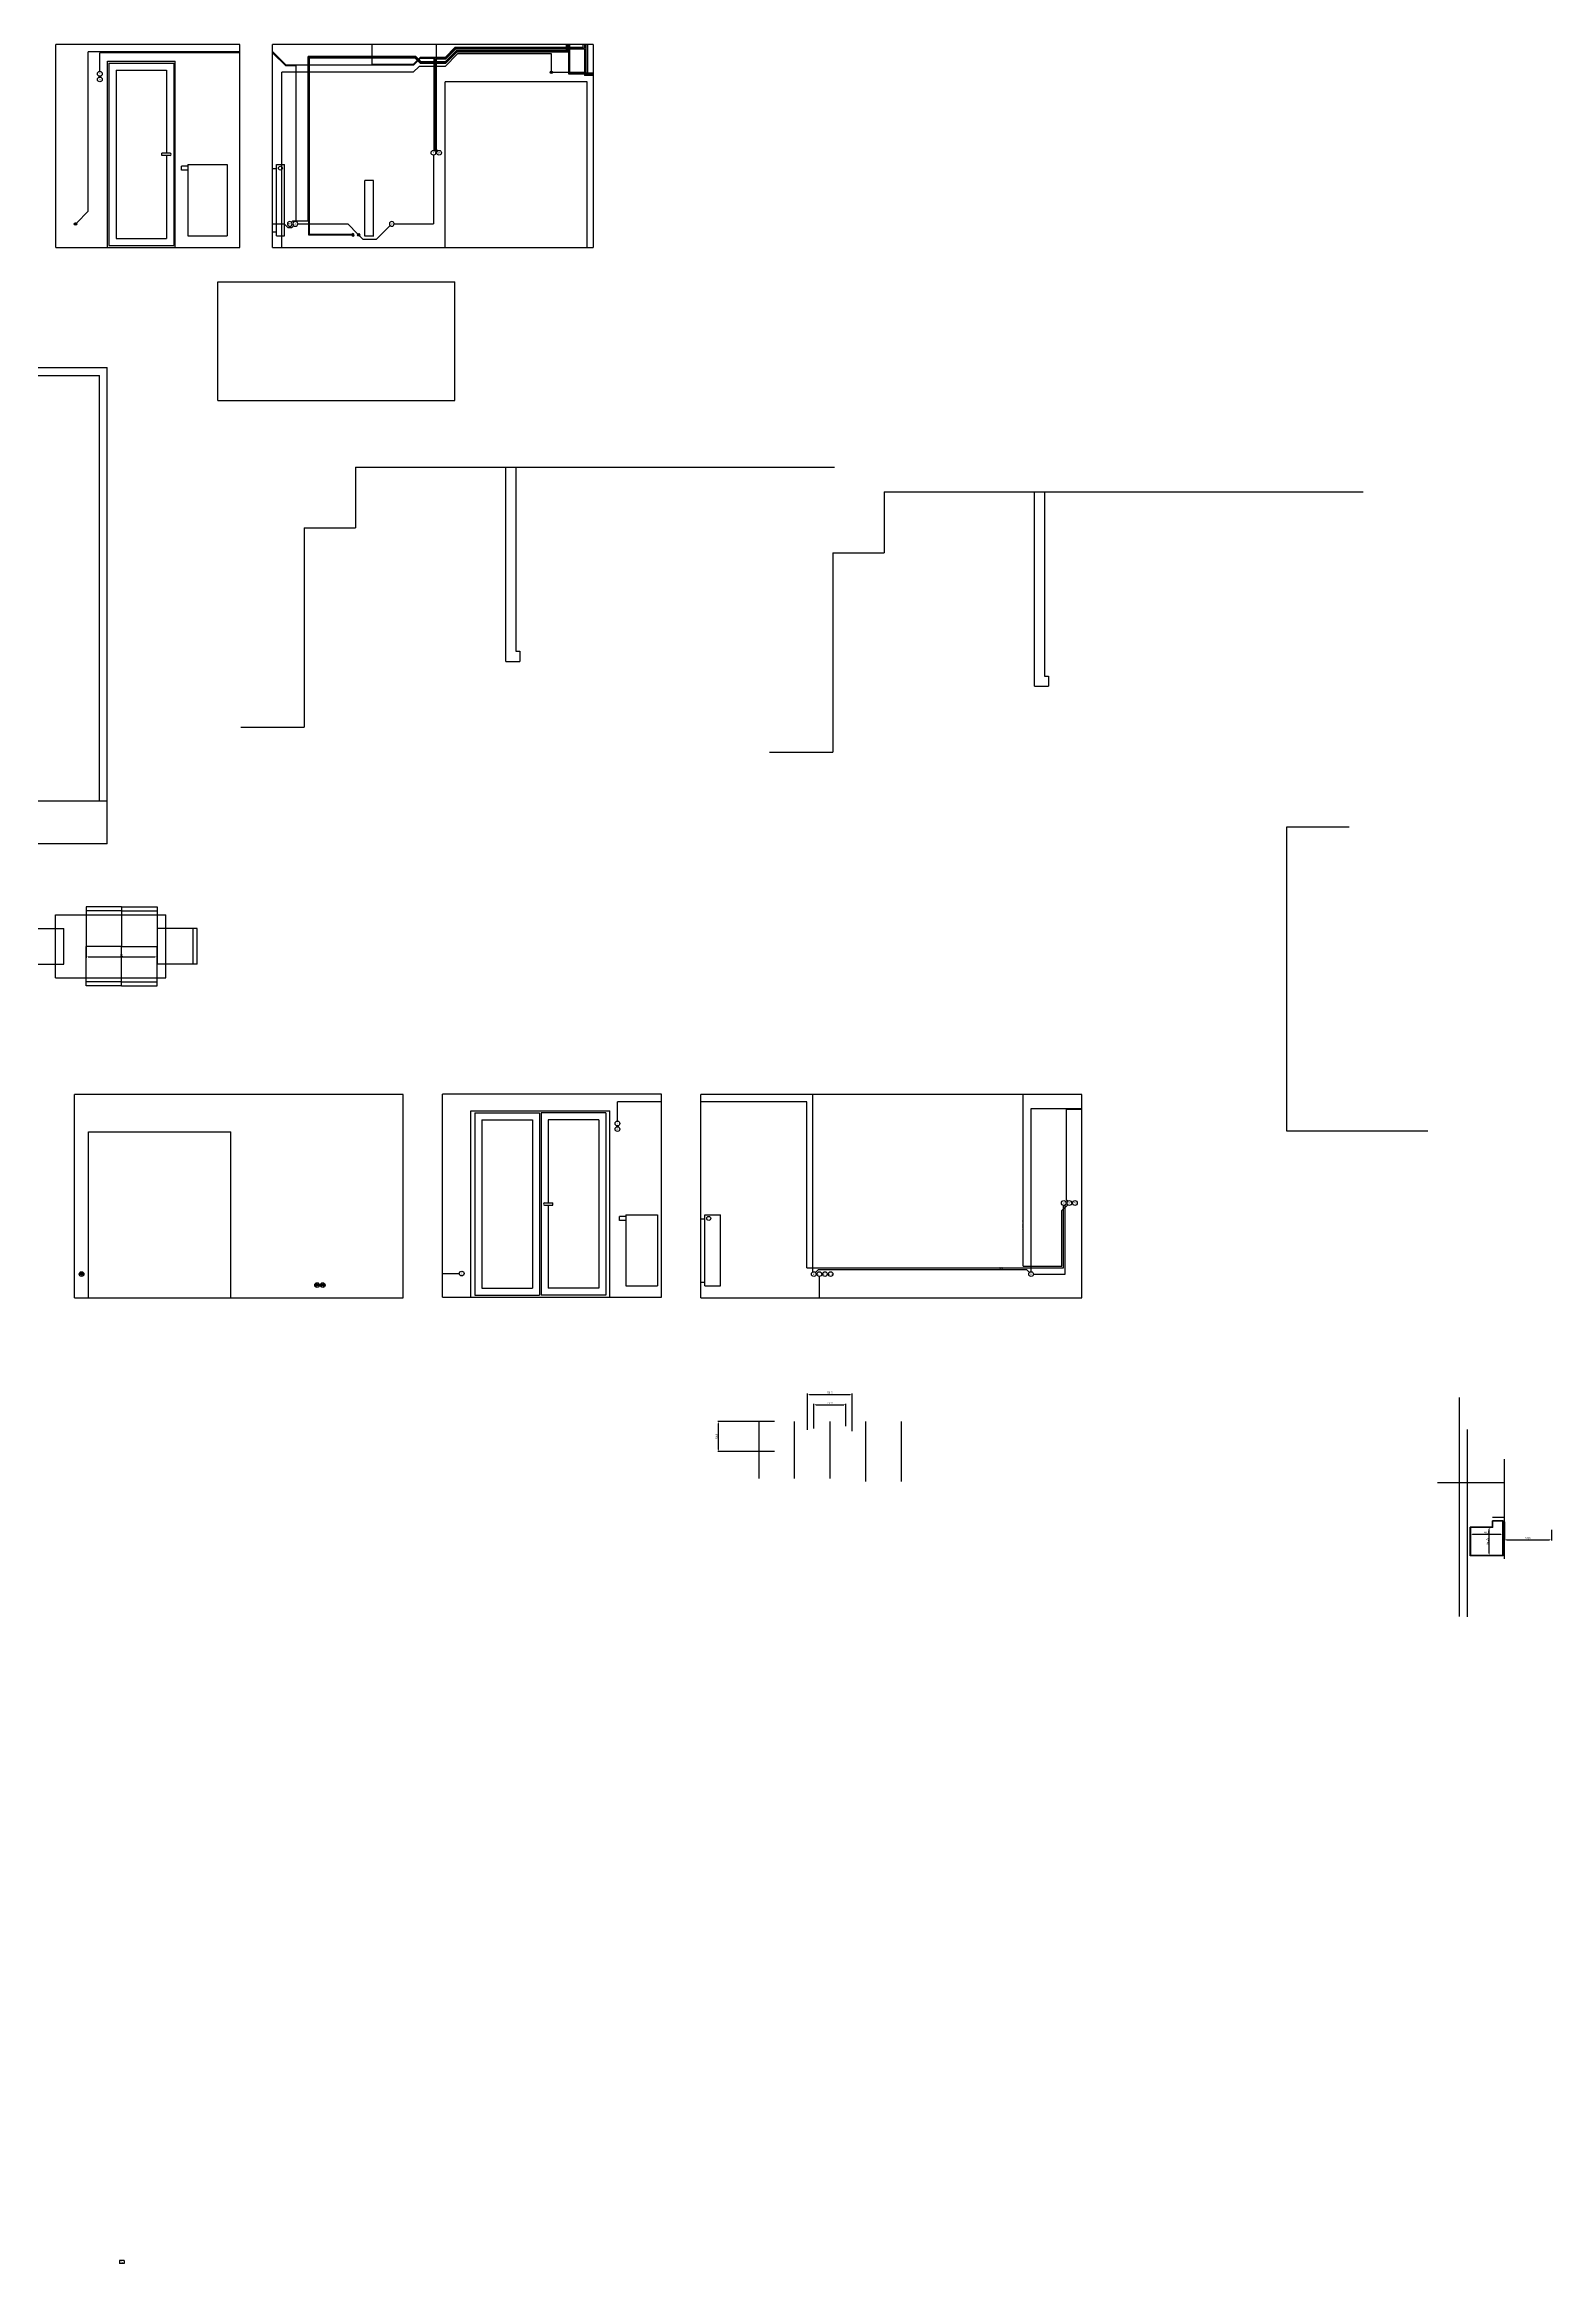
# Model space of a CAD drawing. Header units: millimetres. Extents: x 1478 to 10450, y 2114 to 8349.
# Drawn here: x 4585 to 6494, y 2231 to 5041 of the extents above; entities that cross this region are included whole.
import ezdxf
from ezdxf.lldxf.tags import DXFTag

# ---------------------------------------------------------------- set-up
doc = ezdxf.new("R2010")
doc.units = ezdxf.units.MM
for name, color, linetype in [('Grzejniki', 12, 'Continuous'), ('Inst - elektro', 160, 'Continuous'), ('Inst - elektro OLD', 200, 'Continuous'), ('Inst - sieciowe', 200, 'Continuous'), ('Okna', 7, 'Continuous'), ('Szkic', 6, 'Continuous'), ('Usunięte', 10, 'Continuous'), ('Ściany', 7, 'Continuous')]:
    doc.layers.add(name, color=color, linetype=linetype)
tags = doc.linetypes.add('06B018', pattern=[6.75, 4.32, -0.54, 0.09, -0.54, 0.09, -0.54, 0.09, -0.54]).pattern_tags.tags
tags[18:19] = [DXFTag(74, 4), DXFTag(75, 0), DXFTag(340, '0'), DXFTag(46, 1.0), DXFTag(50, 0.0), DXFTag(44, 0.0), DXFTag(45, 0.0)]
tags[16:17] = [DXFTag(74, 4), DXFTag(75, 0), DXFTag(340, '0'), DXFTag(46, 1.0), DXFTag(50, 0.0), DXFTag(44, 0.0), DXFTag(45, 0.0)]
tags[14:15] = [DXFTag(74, 4), DXFTag(75, 0), DXFTag(340, '0'), DXFTag(46, 1.0), DXFTag(50, 0.0), DXFTag(44, 0.0), DXFTag(45, 0.0)]
tags[12:13] = [DXFTag(74, 4), DXFTag(75, 0), DXFTag(340, '0'), DXFTag(46, 1.0), DXFTag(50, 0.0), DXFTag(44, 0.0), DXFTag(45, 0.0)]
tags[10:11] = [DXFTag(74, 4), DXFTag(75, 0), DXFTag(340, '0'), DXFTag(46, 1.0), DXFTag(50, 0.0), DXFTag(44, 0.0), DXFTag(45, 0.0)]
tags[8:9] = [DXFTag(74, 4), DXFTag(75, 0), DXFTag(340, '0'), DXFTag(46, 1.0), DXFTag(50, 0.0), DXFTag(44, 0.0), DXFTag(45, 0.0)]
tags[6:7] = [DXFTag(74, 4), DXFTag(75, 0), DXFTag(340, '0'), DXFTag(46, 1.0), DXFTag(50, 0.0), DXFTag(44, 0.0), DXFTag(45, 0.0)]
tags[4:5] = [DXFTag(74, 4), DXFTag(75, 0), DXFTag(340, '0'), DXFTag(46, 1.0), DXFTag(50, 0.0), DXFTag(44, 0.0), DXFTag(45, 0.0)]
doc.dimstyles.new('ISO-25', dxfattribs={"dimtxt": 2.5, "dimasz": 2.5, "dimexe": 1.25, "dimexo": 0.625, "dimtad": 1, "dimtxsty": 'Standard', "dimcen": 2.5, "dimadec": 0, "dimazin": 0, "dimtfac": 1, "dimtmove": 0, "dimatfit": 3, "dimfxl": 1, "dimarcsym": 0})

# ---------------------------------------------------------------- blocks, each defined once
blk = doc.blocks.new('Z$W@#22704')
blk.add_circle((3, 3), 3)
at = {"insert": (3, 3), "char_height": 2, "width": 3.916, "attachment_point": 5}
blk.add_mtext('{\\fArial|b0|i0|c238|p0;G}', dxfattribs=at)
blk = doc.blocks.new('Z$W@#5021')
blk.add_circle((3, 3), 3)
at = {"insert": (3, 3), "char_height": 2, "width": 3.916, "attachment_point": 5}
blk.add_mtext('{\\fArial|b0|i0|c238|p0;RTV}', dxfattribs=at)
blk = doc.blocks.new('Z$W@#26924')
blk.add_circle((3, 3), 3)
at = {"insert": (3, 3), "char_height": 2, "width": 3.916, "attachment_point": 5}
blk.add_mtext('{\\fArial|b0|i0|c238|p0;ETH}', dxfattribs=at)
blk = doc.blocks.new('Z$W@#1655')
for p, q in [((0, 231), (0, 0)), ((0, 231), (82, 231)), ((82, 231), (82, 0)), ((84, 231), (84, 0)), ((166, 231), (84, 231)), ((166, 231), (166, 0)), ((9, 222), (73, 222)), ((9, 222), (9, 9)), ((73, 222), (73, 9)), ((93, 222), (93, 117)), ((157, 222), (93, 222)), ((157, 222), (157, 9)), ((88.5, 117), (99, 117)), ((88.5, 114), (99, 114)), ((93, 114), (93, 9)), ((99, 114), (99, 117)), ((0, 0), (82, 0)), ((9, 9), (73, 9)), ((166, 0), (84, 0)), ((157, 9), (93, 9))]:
    blk.add_line(p, q)
blk.add_arc((88.5, 115.5), 1.5, 90, 270)
blk = doc.blocks.new('Z$W@#32591')
for p, q in [((0, 231), (0, 0)), ((0, 231), (82, 231)), ((82, 231), (82, 0)), ((9, 222), (73, 222)), ((9, 222), (9, 9)), ((73, 222), (73, 117)), ((67, 114), (67, 117)), ((77.5, 117), (67, 117)), ((77.5, 114), (67, 114)), ((73, 114), (73, 9)), ((0, 0), (82, 0)), ((9, 9), (73, 9))]:
    blk.add_line(p, q)
blk.add_arc((77.5, 115.5), 1.5, 270, 90)
blk = doc.blocks.new('Z$W@#3602')
for p, q in [((8, 88), (0, 88)), ((0, 83), (0, 88)), ((8, 90), (8, 0)), ((8, 90), (48, 90)), ((48, 90), (48, 0)), ((8, 83), (0, 83)), ((8, 0), (48, 0))]:
    blk.add_line(p, q)
blk = doc.blocks.new('Z$W@#27595')
for p, q in [((0, 85), (5, 85)), ((5, 90), (25, 90)), ((5, 0), (5, 90)), ((25, 0), (25, 90)), ((0, 5), (5, 5)), ((5, 0), (25, 0))]:
    blk.add_line(p, q)
blk.add_circle((10, 85.5), 2.5)
blk = doc.blocks.new('Z$W@#22386')
blk.add_circle((3, 3), 3)
at = {"insert": (3, 3), "char_height": 2, "width": 3.916, "attachment_point": 5}
blk.add_mtext('{\\fArial|b0|i0|c238|p0;W}', dxfattribs=at)
blk = doc.blocks.new('Z$W@#12593')
at = {"layer": 'Inst - elektro'}
for p, q in [((0.2, 2.2), (2.8, 0.8)), ((0.8, 0.2), (2.2, 2.8))]:
    blk.add_line(p, q, dxfattribs=at)
blk.add_circle((1.5, 1.5), 1.5, dxfattribs=at)
blk = doc.blocks.new('Z$W@#13818')
at = {"layer": 'Inst - sieciowe'}
for p, q in [((0.2, 2.2), (2.8, 0.8)), ((0.8, 0.2), (2.2, 2.8))]:
    blk.add_line(p, q, dxfattribs=at)
blk.add_circle((1.5, 1.5), 1.5, dxfattribs=at)
blk = doc.blocks.new('Z$W@#30637')
blk.add_circle((3, 3), 3)
at = {"insert": (3, 3), "char_height": 2, "width": 3.916, "attachment_point": 5}
blk.add_mtext('{\\fArial|b0|i0|c238|p0;R}', dxfattribs=at)
blk = doc.blocks.new('*D2905')
at = {"layer": 'Defpoints', "color": 0}
for p in [(5600, 3318.8), (5559.7, 3288.1), (5600, 3290.9)]:
    blk.add_point(p, dxfattribs=at)
at = {"layer": 'Szkic', "color": 0, "lineweight": -2}
for p, q in [((5559.7, 3288.8), (5559.7, 3320.1)), ((5562.2, 3318.8), (5597.5, 3318.8)), ((5600, 3291.5), (5600, 3320.1))]:
    blk.add_line(p, q, dxfattribs=at)
at = {"layer": 'Szkic', "color": 0}
for points in [[(5562.2, 3319.2), (5562.2, 3318.4), (5559.7, 3318.8)], [(5597.5, 3318.4), (5597.5, 3319.2), (5600, 3318.8)]]:
    blk.add_solid(points, dxfattribs=at)
at = {"layer": 'Szkic', "color": 0, "insert": (5579.9, 3320.9), "char_height": 2.5, "attachment_point": 5}
blk.add_mtext('40,3', dxfattribs=at)
blk = doc.blocks.new('*D2906')
at = {"layer": 'Defpoints', "color": 0}
for p in [(5439, 3297.7), (5510.2, 3297.7), (5510.2, 3259.4)]:
    blk.add_point(p, dxfattribs=at)
at = {"layer": 'Szkic', "color": 0, "lineweight": -2}
for p, q in [((5509.6, 3297.7), (5437.8, 3297.7)), ((5439, 3261.9), (5439, 3295.2)), ((5509.6, 3259.4), (5437.8, 3259.4))]:
    blk.add_line(p, q, dxfattribs=at)
at = {"layer": 'Szkic', "color": 0}
for points in [[(5439.4, 3295.2), (5438.6, 3295.2), (5439, 3297.7)], [(5438.6, 3261.9), (5439.4, 3261.9), (5439, 3259.4)]]:
    blk.add_solid(points, dxfattribs=at)
at = {"layer": 'Szkic', "color": 0, "insert": (5436.9, 3278.5), "char_height": 2.5, "attachment_point": 5, "rotation": 90}
blk.add_mtext('38,3', dxfattribs=at)
blk = doc.blocks.new('*D2907')
at = {"layer": 'Defpoints', "color": 0}
for p in [(5608.1, 3331.6), (5551.6, 3286.5), (5608.1, 3284.5)]:
    blk.add_point(p, dxfattribs=at)
at = {"layer": 'Szkic', "color": 0, "lineweight": -2}
for p, q in [((5551.6, 3287.1), (5551.6, 3332.8)), ((5554.1, 3331.6), (5605.6, 3331.6)), ((5608.1, 3285.1), (5608.1, 3332.8))]:
    blk.add_line(p, q, dxfattribs=at)
at = {"layer": 'Szkic', "color": 0}
for points in [[(5554.1, 3332), (5554.1, 3331.2), (5551.6, 3331.6)], [(5605.6, 3331.2), (5605.6, 3332), (5608.1, 3331.6)]]:
    blk.add_solid(points, dxfattribs=at)
at = {"layer": 'Szkic', "color": 0, "insert": (5579.9, 3333.7), "char_height": 2.5, "attachment_point": 5}
blk.add_mtext('56,5', dxfattribs=at)
blk = doc.blocks.new('Z$W@#18756')
for p, q in [((0, 6), (0, 0)), ((0, 6), (4, 6)), ((0, 0), (4, 0)), ((4, 6), (4, 0))]:
    blk.add_line(p, q)
blk = doc.blocks.new('Z$W@#26308')
at = {"rotation": -90.00000000000001}
blk.add_blockref('Z$W@#18756', (0, 4), dxfattribs=at)
at = {"insert": (3, 2), "char_height": 2, "width": 6, "attachment_point": 5}
blk.add_mtext('{\\fArial|b0|i0|c238|p0;G}', dxfattribs=at)
blk = doc.blocks.new('*D3269')
at = {"layer": 'Defpoints', "color": 0}
for p in [(303.9, 98.5), (305, 98.5), (303.9, 63.3)]:
    blk.add_point(p, dxfattribs=at)
at = {"layer": 'Szkic', "color": 0, "lineweight": -2}
for p, q in [((304.5, 98.5), (306.2, 98.5)), ((305, 65.8), (305, 96)), ((304.5, 63.3), (306.2, 63.3))]:
    blk.add_line(p, q, dxfattribs=at)
at = {"layer": 'Szkic', "color": 0}
for points in [[(305.4, 96), (304.6, 96), (305, 98.5)], [(304.6, 65.8), (305.4, 65.8), (305, 63.3)]]:
    blk.add_solid(points, dxfattribs=at)
at = {"layer": 'Szkic', "color": 0, "insert": (302.9, 80.9), "char_height": 2.5, "attachment_point": 5, "rotation": 90}
blk.add_mtext('35,25', dxfattribs=at)
blk = doc.blocks.new('*D3270')
at = {"layer": 'Defpoints', "color": 0}
for p in [(322.2, 89.9), (281.7, 77.6), (322.2, 77.6)]:
    blk.add_point(p, dxfattribs=at)
at = {"layer": 'Szkic', "color": 0, "lineweight": -2}
for p, q in [((281.7, 78.3), (281.7, 91.2)), ((284.2, 89.9), (319.7, 89.9)), ((322.2, 78.3), (322.2, 91.2))]:
    blk.add_line(p, q, dxfattribs=at)
at = {"layer": 'Szkic', "color": 0}
for points in [[(284.2, 90.3), (284.2, 89.5), (281.7, 89.9)], [(319.7, 89.5), (319.7, 90.3), (322.2, 89.9)]]:
    blk.add_solid(points, dxfattribs=at)
at = {"layer": 'Szkic', "color": 0, "insert": (301.9, 92), "char_height": 2.5, "attachment_point": 5}
blk.add_mtext('40,5', dxfattribs=at)
blk = doc.blocks.new('*D3271')
at = {"color": 0, "lineweight": -2}
for p, q in [((324.7, 105.5), (324.7, 81.9)), ((384.2, 95.6), (384.2, 81.9)), ((327.2, 83.1), (381.7, 83.1))]:
    blk.add_line(p, q, dxfattribs=at)
at = {"color": 0}
for points in [[(327.2, 83.5), (327.2, 82.7), (324.7, 83.1)], [(381.7, 82.7), (381.7, 83.5), (384.2, 83.1)]]:
    blk.add_solid(points, dxfattribs=at)
at = {"layer": 'Defpoints', "color": 0}
for p in [(324.7, 106.1), (384.2, 96.3), (384.2, 83.1)]:
    blk.add_point(p, dxfattribs=at)
at = {"color": 0, "insert": (354.4, 85.2), "char_height": 2.5, "attachment_point": 5}
blk.add_mtext('59,5', dxfattribs=at)
blk = doc.blocks.new('Z$W@#27701')
for p, q in [((8, 88), (0, 88)), ((0, 83), (0, 88)), ((8, 90), (8, 0)), ((8, 90), (58, 90)), ((58, 90), (58, 0)), ((8, 83), (0, 83)), ((8, 0), (58, 0))]:
    blk.add_line(p, q)
blk = doc.blocks.new('Z$W@#30140')
for centre in [(3, 10.1), (3, 10.1), (3, 3)]:
    blk.add_circle(centre, 3)
at = {"char_height": 2, "width": 3.916, "attachment_point": 5}
for s, insert in [('{\\fArial|b0|i0|c238|p0;W}', (3, 3)), ('{\\fArial|b0|i0|c238|p0;K}', (3, 10.1))]:
    blk.add_mtext(s, dxfattribs=dict(at, insert=insert))
blk = doc.blocks.new('Z$W@#4675')
at = {"layer": 'Inst - elektro'}
for p, q in [((0.2, 2.2), (2.8, 0.8)), ((0.8, 0.2), (2.2, 2.8))]:
    blk.add_line(p, q, dxfattribs=at)
blk.add_circle((1.5, 1.5), 1.5, dxfattribs=at)
blk = doc.blocks.new('Z$W@#30666')
for p, q in [((0, 85), (5, 85)), ((5, 90), (15, 90)), ((5, 0), (5, 90)), ((15, 0), (15, 90)), ((0, 5), (5, 5)), ((5, 0), (15, 0))]:
    blk.add_line(p, q)
blk.add_circle((10, 85.5), 2.5)
blk = doc.blocks.new('Z$W@#12753')
for p, q in [((0.2, 2.2), (2.8, 0.8)), ((0.8, 0.2), (2.2, 2.8))]:
    blk.add_line(p, q)
blk.add_circle((1.5, 1.5), 1.5)
blk = doc.blocks.new('Z$W@#16057')
for p, q in [((11, 70.7), (0, 70.7)), ((0, 0), (0, 70.7)), ((11, 0), (11, 70.7)), ((11.1, 0), (0, 0))]:
    blk.add_line(p, q)
blk = doc.blocks.new('Z$W@#24389')
at = {"layer": 'Szkic'}
for p, q in [((0, 0), (0, 80)), ((0, 80), (140, 80)), ((140, 0), (140, 80)), ((0, 0), (140, 0))]:
    blk.add_line(p, q, dxfattribs=at)
blk = doc.blocks.new('Z$W@#16972')
at = {"layer": 'Szkic'}
for p, q in [((0, 0), (0, 50)), ((0, 50), (45, 50)), ((45, 0), (45, 50)), ((0, 5), (45, 5)), ((0, 0), (45, 0))]:
    blk.add_line(p, q, dxfattribs=at)
blk = doc.blocks.new('*D3631')
at = {"layer": 'Defpoints', "color": 0}
for p in [(78.2, 75), (168.2, 79.4), (168.2, 36.7)]:
    blk.add_point(p, dxfattribs=at)
at = {"layer": 'Szkic', "color": 0, "lineweight": -2}
for p, q in [((78.2, 74.4), (78.2, 35.5)), ((168.2, 78.8), (168.2, 35.5)), ((80.7, 36.7), (165.7, 36.7))]:
    blk.add_line(p, q, dxfattribs=at)
at = {"layer": 'Szkic', "color": 0}
for points in [[(80.7, 37.1), (80.7, 36.3), (78.2, 36.7)], [(165.7, 36.3), (165.7, 37.1), (168.2, 36.7)]]:
    blk.add_solid(points, dxfattribs=at)
at = {"layer": 'Szkic', "color": 0, "insert": (123.2, 38.6), "char_height": 2.5, "attachment_point": 5}
blk.add_mtext('90', dxfattribs=at)

msp = doc.modelspace()

# ---------------------------------------------------------------- linework, layer by layer
for p, q in [((5416.462, 3454.116), (5416.462, 3711.316)), ((5898.662, 3711.316), (5416.462, 3711.316)), ((5898.662, 3454.116), (5898.662, 3711.316)), ((5416.462, 3454.116), (5898.662, 3454.116))]:
    msp.add_line(p, q)
at = {"layer": 'Inst - elektro', "linetype": '06B018'}
for p, q in [((4832.724, 5031.304), (4640.724, 5031.304)), ((4640.724, 4829.604), (4640.724, 5031.304)), ((4832.724, 5030.304), (4655.524, 5030.304)), ((4655.524, 5006.504), (4655.524, 5030.304)), ((4874.166, 5030.304), (4891.016, 5013.454)), ((4874.581, 5031.304), (4891.431, 5014.454)), ((5000.166, 5015.454), (5000.166, 5040.804)), ((5081.816, 4907.561), (5081.816, 5040.804)), ((5092.566, 5024.275), (5105.095, 5036.804)), ((5092.566, 5012.961), (5108.409, 5028.804)), ((5092.981, 5023.275), (5105.51, 5035.804)), ((5093.395, 5022.275), (5105.924, 5034.804)), ((5267.066, 5036.804), (5105.095, 5036.804)), ((5269.066, 5035.804), (5105.51, 5035.804)), ((5269.066, 5034.804), (5105.924, 5034.804)), ((5227.26, 5028.804), (5108.409, 5028.804)), ((5227.26, 5007.104), (5227.26, 5028.804)), ((5267.066, 5040.804), (5267.066, 5036.804)), ((5269.066, 5040.804), (5269.066, 5035.804)), ((5269.066, 5034.804), (5269.066, 5001.604)), ((5271.066, 5040.804), (5271.066, 5005.604)), ((5273.066, 5040.804), (5273.066, 5002.604)), ((5052.238, 5005.454), (4886.166, 5005.454)), ((4886.166, 4783.604), (4886.166, 5005.454)), ((4904.166, 5013.454), (4891.016, 5013.454)), ((5052.652, 5014.454), (4891.431, 5014.454)), ((4904.166, 4816.395), (4904.166, 5013.454)), ((5052.238, 5015.454), (5000.166, 5015.454)), ((5052.238, 5015.454), (5061.059, 5024.275)), ((5052.238, 5005.454), (5059.745, 5012.961)), ((5052.652, 5014.454), (5061.473, 5023.275)), ((5092.566, 5012.961), (5059.745, 5012.961)), ((5092.566, 5024.275), (5061.059, 5024.275)), ((5061.473, 5023.275), (5078.816, 5023.275)), ((5078.816, 4906.481), (5078.816, 5023.275)), ((5079.816, 4905.965), (5079.816, 5023.275)), ((5092.981, 5023.275), (5079.816, 5023.275)), ((5080.816, 4907.147), (5080.816, 5022.275)), ((5093.395, 5022.275), (5080.816, 5022.275)), ((5228.76, 5005.604), (5271.066, 5005.604)), ((5280.066, 5001.604), (5269.066, 5001.604)), ((5280.066, 5002.604), (5273.066, 5002.604)), ((4655.524, 4999.404), (4655.524, 5000.504)), ((5077.966, 4900.604), (5077.966, 4813.604)), ((4625.785, 4814.664), (4640.724, 4829.604)), ((4874.166, 4813.604), (4888.866, 4813.604)), ((4888.866, 4813.604), (4893.394, 4809.076)), ((4893.394, 4809.076), (4898.539, 4809.076)), ((4900.945, 4811.482), (4898.539, 4809.076)), ((4906.066, 4813.604), (4969.366, 4813.604)), ((4982.206, 4800.764), (4969.366, 4813.604)), ((5023.045, 4811.482), (5005.404, 4793.841)), ((5028.166, 4813.604), (5077.966, 4813.604)), ((4984.327, 4798.643), (4989.129, 4793.841)), ((5005.404, 4793.841), (4989.129, 4793.841)), ((5824.462, 3494.116), (5824.462, 3711.316)), ((5366.462, 3702.041), (5310.862, 3702.041)), ((5310.862, 3677.741), (5310.862, 3702.041)), ((5550.662, 3702.041), (5416.462, 3702.041)), ((5550.662, 3492.116), (5550.662, 3702.041)), ((5310.862, 3670.641), (5310.862, 3671.741)), ((5880.941, 3571.995), (5873.662, 3564.716)), ((5875.662, 3492.116), (5875.662, 3571.132)), ((5877.662, 3484.116), (5877.662, 3571.645)), ((5886.062, 3574.116), (5887.162, 3574.116)), ((5873.662, 3494.116), (5873.662, 3564.716)), ((5089.562, 3484.841), (5110.662, 3484.841)), ((5550.662, 3492.116), (5875.662, 3492.116)), ((5561.584, 3486.238), (5565.462, 3490.116)), ((5565.462, 3490.116), (5828.662, 3490.116)), ((5824.462, 3494.116), (5873.662, 3494.116)), ((5837.462, 3484.616), (5837.42, 3484.616)), ((5837.662, 3484.116), (5877.662, 3484.116))]:
    msp.add_line(p, q, dxfattribs=at)
at = {"layer": 'Inst - elektro'}
for p, q in [((5082.621, 4905.342), (5080.816, 4907.147)), ((5083.328, 4906.049), (5081.816, 4907.561)), ((4984.607, 4800.376), (4981.925, 4799.032)), ((4983.939, 4798.363), (4982.594, 4801.045)), ((5880.941, 3576.238), (5879.662, 3577.516)), ((5832.541, 3486.238), (5828.662, 3490.116)), ((4929.303, 3470.889), (4931.985, 3469.544)), ((4929.972, 3468.875), (4931.316, 3471.558))]:
    msp.add_line(p, q, dxfattribs=at)
for centre, radius in [((5077.966, 4903.604), 3), ((4983.266, 4799.704), 1.5), ((4930.644, 3470.216), 1.5)]:
    msp.add_circle(centre, radius, dxfattribs=at)
at = {"layer": 'Inst - elektro OLD', "linetype": '06B018'}
for p, q in [((5558.462, 3487.116), (5558.462, 3711.316)), ((5898.662, 3693.316), (5834.462, 3693.316)), ((5834.662, 3487.116), (5834.662, 3693.316)), ((5898.662, 3692.316), (5879.662, 3692.316)), ((5879.662, 3577.516), (5879.662, 3692.316))]:
    msp.add_line(p, q, dxfattribs=at)
at = {"layer": 'Inst - sieciowe', "linetype": '06B018'}
for p, q in [((5092.566, 5018.618), (5106.752, 5032.804)), ((5092.981, 5017.618), (5107.166, 5031.804)), ((5093.395, 5016.618), (5107.581, 5030.804)), ((5246.066, 5032.804), (5106.752, 5032.804)), ((5247.066, 5031.804), (5107.166, 5031.804)), ((5248.066, 5030.804), (5107.581, 5030.804)), ((5246.066, 5040.804), (5246.066, 5032.804)), ((5247.066, 5040.804), (5247.066, 5031.804)), ((5248.066, 5040.804), (5248.066, 5030.804)), ((5249.066, 5040.804), (5249.066, 5003.604)), ((5250.066, 5040.804), (5250.066, 5004.604)), ((5055.71, 5025.454), (4919.166, 5025.454)), ((4919.166, 4817.604), (4919.166, 5025.454)), ((5055.296, 5024.454), (4920.166, 5024.454)), ((4920.166, 4799.204), (4920.166, 5024.454)), ((5054.882, 5023.454), (4921.166, 5023.454)), ((4921.166, 4800.204), (4921.166, 5023.454)), ((5061.717, 5016.618), (5054.882, 5023.454)), ((5062.132, 5017.618), (5055.296, 5024.454)), ((5062.546, 5018.618), (5055.71, 5025.454)), ((5093.395, 5016.618), (5061.717, 5016.618)), ((5092.981, 5017.618), (5062.132, 5017.618)), ((5092.566, 5018.618), (5062.546, 5018.618)), ((5249.066, 5003.604), (5280.066, 5003.604)), ((5250.066, 5004.604), (5280.066, 5004.604)), ((4898.088, 4815.725), (4899.966, 4817.604)), ((4899.966, 4817.604), (4919.166, 4817.604)), ((4974.752, 4799.204), (4920.166, 4799.204)), ((4974.752, 4800.204), (4921.166, 4800.204)), ((5569.562, 3484.116), (5570.662, 3484.116)), ((5576.662, 3484.116), (5577.762, 3484.116)), ((5566.562, 3454.116), (5566.562, 3481.116))]:
    msp.add_line(p, q, dxfattribs=at)
at = {"layer": 'Szkic'}
for p, q in [((4804.883, 4590.063), (4804.883, 4740.063)), ((4804.883, 4740.063), (5104.883, 4740.063)), ((5104.883, 4590.063), (5104.883, 4740.063)), ((4804.883, 4590.063), (5104.883, 4590.063)), ((6237.183, 4049.835), (6157.872, 4049.835)), ((6157.872, 4049.835), (6157.872, 3665.641)), ((6157.872, 3665.641), (6337.093, 3665.641)), ((5489.725, 3297.662), (5489.725, 3225.551)), ((5534.725, 3297.662), (5534.725, 3225.551)), ((5579.725, 3297.662), (5579.725, 3225.551)), ((5625.025, 3297.662), (5625.025, 3221.533)), ((5670.025, 3297.662), (5670.025, 3221.533)), ((6434.188, 3123.571), (6434.188, 3249.911)), ((6434.188, 3220.071), (6349.302, 3220.071)), ((6433.188, 3175.821), (6418.688, 3175.821)), ((6418.688, 3163.821), (6390.688, 3163.821)), ((6390.688, 3127.571), (6390.688, 3163.821)), ((6391.188, 3128.071), (6391.188, 3163.321)), ((6419.188, 3163.321), (6391.188, 3163.321)), ((6418.688, 3163.821), (6418.688, 3171.821)), ((6432.188, 3171.821), (6418.688, 3171.821)), ((6419.188, 3163.321), (6419.188, 3171.321)), ((6431.688, 3171.321), (6419.188, 3171.321)), ((6431.688, 3171.321), (6431.688, 3128.071)), ((6432.188, 3171.821), (6432.188, 3127.571)), ((6432.188, 3127.571), (6390.688, 3127.571)), ((6431.688, 3128.071), (6391.188, 3128.071))]:
    msp.add_line(p, q, dxfattribs=at)
at = {"layer": 'Ściany'}
for p, q in [((4599.724, 4783.604), (4599.724, 5040.804)), ((4832.724, 5040.804), (4599.724, 5040.804)), ((4832.724, 4783.604), (4832.724, 5040.804)), ((5280.066, 5040.804), (4874.166, 5040.804)), ((4874.166, 4783.604), (4874.166, 5040.804)), ((5280.066, 5040.804), (5280.066, 4783.604)), ((4665.224, 4783.604), (4665.224, 5019.404)), ((4665.224, 5019.404), (4750.824, 5019.404)), ((4750.824, 4783.604), (4750.824, 5019.404)), ((5092.566, 4783.604), (5092.566, 4993.604)), ((5272.566, 4993.604), (5092.566, 4993.604)), ((5272.566, 4783.604), (5272.566, 4993.604)), ((4599.724, 4783.604), (4832.724, 4783.604)), ((4874.166, 4783.604), (5280.066, 4783.604)), ((4545.212, 4631.816), (4665.012, 4631.816)), ((4545.212, 4621.816), (4655.012, 4621.816)), ((4655.012, 4083.216), (4655.012, 4621.816)), ((4665.012, 4028.916), (4665.012, 4631.816)), ((4979.389, 4505.726), (5585.789, 4505.726)), ((4979.389, 4505.726), (4979.389, 4428.726)), ((5169.389, 4259.726), (5169.389, 4505.726)), ((5182.389, 4505.726), (5182.389, 4272.726)), ((5648.769, 4474.237), (6255.169, 4474.237)), ((5648.769, 4474.237), (5648.769, 4397.237)), ((5838.769, 4228.237), (5838.769, 4474.237)), ((5851.769, 4474.237), (5851.769, 4241.237)), ((4914.389, 4428.726), (4914.389, 4176.526)), ((4914.389, 4428.726), (4914.389, 4176.526)), ((4914.389, 4428.726), (4979.389, 4428.726)), ((5583.769, 4397.237), (5583.769, 4145.037)), ((5583.769, 4397.237), (5583.769, 4145.037)), ((5583.769, 4397.237), (5648.769, 4397.237)), ((5182.389, 4272.726), (5187.389, 4272.726)), ((5187.389, 4272.726), (5187.389, 4259.726)), ((5169.389, 4259.726), (5187.389, 4259.726)), ((5838.769, 4228.237), (5856.769, 4228.237)), ((5851.769, 4241.237), (5856.769, 4241.237)), ((5856.769, 4241.237), (5856.769, 4228.237)), ((4834.089, 4176.526), (4914.389, 4176.526)), ((5503.469, 4145.037), (5583.769, 4145.037)), ((4445.212, 4083.216), (4665.012, 4083.216)), ((4665.012, 4028.916), (3952.812, 4028.916)), ((5039.744, 3711.316), (4623.344, 3711.316)), ((4623.344, 3454.116), (4623.344, 3711.316)), ((5039.744, 3454.116), (5039.744, 3711.316)), ((5366.462, 3712.041), (5089.562, 3712.041)), ((5089.562, 3454.841), (5089.562, 3712.041)), ((5366.462, 3454.841), (5366.462, 3712.041)), ((5125.162, 3454.841), (5125.162, 3690.641)), ((5125.162, 3690.641), (5301.162, 3690.641)), ((5301.162, 3454.841), (5301.162, 3690.641)), ((4641.344, 3454.116), (4641.344, 3664.116)), ((4641.344, 3664.116), (4821.344, 3664.116)), ((4821.344, 3454.116), (4821.344, 3664.116)), ((4623.344, 3454.116), (5039.744, 3454.116)), ((5089.562, 3454.841), (5366.462, 3454.841)), ((6377.138, 3050.571), (6377.138, 3327.771)), ((6387.188, 3050.071), (6387.188, 3287.371))]:
    msp.add_line(p, q, dxfattribs=at)

# ---------------------------------------------------------------- block references
at = {"layer": 'Grzejniki'}
for name, p in [('Z$W@#27701', (4758.774, 4798.604)), ('Z$W@#30666', (4874.166, 4798.604)), ('Z$W@#3602', (5313.462, 3469.116)), ('Z$W@#27595', (5416.462, 3469.116))]:
    msp.add_blockref(name, p, dxfattribs=at)
at = {"layer": 'Inst - elektro'}
for name, p in [('Z$W@#30140', (4652.524, 4993.404)), ('Z$W@#12753', (5225.76, 5004.104)), ('Z$W@#22386', (5082.066, 4900.604)), ('Z$W@#16057', (4991.166, 4797.954)), ('Z$W@#4675', (4623.224, 4812.104)), ('Z$W@#30140', (5307.862, 3664.641)), ('Z$W@#30637', (5872.962, 3571.116)), ('Z$W@#22386', (5880.062, 3571.116)), ('Z$W@#22386', (5887.162, 3571.116)), ('Z$W@#22704', (4629.344, 3481.116)), ('Z$W@#12593', (4630.844, 3482.616)), ('Z$W@#22704', (5110.662, 3481.841)), ('Z$W@#22704', (5556.462, 3481.116)), ('Z$W@#22704', (5831.662, 3481.116)), ('Z$W@#22704', (4927.644, 3467.216))]:
    msp.add_blockref(name, p, dxfattribs=at)
at = {"layer": 'Inst - elektro', "xscale": -0.9999999999999996}
for p in [(4906.066, 4810.604), (5028.166, 4810.604)]:
    msp.add_blockref('Z$W@#22704', p, dxfattribs=at)
at = {"layer": 'Inst - sieciowe'}
for name, p, xscale in [('Z$W@#26924', (4898.966, 4810.604), -0.9999999999999996), ('Z$W@#13818', (4977.666, 4798.204), -1)]:
    msp.add_blockref(name, p, dxfattribs=dict(at, xscale=xscale))
for name, p in [('Z$W@#26924', (5563.562, 3481.116)), ('Z$W@#5021', (5570.662, 3481.116)), ('Z$W@#5021', (5577.762, 3481.116)), ('Z$W@#26924', (4934.744, 3467.216)), ('Z$W@#13818', (4936.244, 3468.716))]:
    msp.add_blockref(name, p, dxfattribs=at)
at = {"layer": 'Okna'}
for name, p in [('Z$W@#32591', (4667.024, 4786.004)), ('Z$W@#1655', (5130.162, 3457.241))]:
    msp.add_blockref(name, p, dxfattribs=at)
at = {"layer": 'Szkic'}
for name, p in [('Z$W@#24389', (4599.28, 3858.987)), ('Z$W@#16972', (4683.093, 3848.987))]:
    msp.add_blockref(name, p, dxfattribs=at)
for p, rotation in [((4683.093, 3948.987), 180), ((4778.618, 3876.487), 90.00000000000001)]:
    msp.add_blockref('Z$W@#16972', p, dxfattribs=dict(at, rotation=rotation))
at = {"layer": 'Szkic', "xscale": -1}
for p, rotation in [((4683.093, 3948.987), -180), ((4559.942, 3876.487), -90.00000000000001)]:
    msp.add_blockref('Z$W@#16972', p, dxfattribs=dict(at, rotation=rotation))
msp.add_blockref('Z$W@#16972', (4683.093, 3848.987), dxfattribs=at)
at = {"layer": 'Usunięte'}
msp.add_blockref('Z$W@#26308', (4680.385, 2231.499), dxfattribs=at)

# ---------------------------------------------------------------- texts
at = {"layer": 'Inst - elektro', "attachment_point": 5}
for s, insert, char_height, width in [('{\\fArial|b0|i0|c238|p0;5X2,5 ROLETA}', (4779.494, 5030.86), 0.7, 21.25945), ('{\\fArial|b0|i0|c238|p0;3x2,5 SALON}', (4779.494, 5031.86), 0.7, 21.25945), ('{\\fArial|b0|i0|c238|p0;3x1,5 LAMPA SALON}', (5157.498, 5037.204), 0.7, 21.25945), ('{\\fArial|b0|i0|c238|p0;3x1,5 ŚWIATŁO ZAS.}', (5157.498, 5035.204), 0.7, 21.25945), ('{\\fArial|b0|i0|c238|p0;3x2,5 SALON}', (5157.498, 5036.204), 0.7, 21.25945), ('{\\fArial|b0|i0|c238|p0;3x2,5 KLIMA}', (5157.498, 5029.204), 0.7, 21.25945), ('{\\fArial|b0|i0|c238|p0;3x1,5 LAMPA SALON}', (5043.133, 5015.854), 0.7, 21.25945), ('{\\fArial|b0|i0|c238|p0;5x2,5 ROLETA}', (5043.133, 5014.854), 0.7, 21.25945), ('{\\fArial|b0|i0|c238|p0;3x2,5 KLIMA}', (5043.133, 5005.854), 0.7, 21.25945), ('{\\fArial|b0|i0|c238|p0;R}', (5077.966, 4903.604), 2, 3.91634), ('{\\fArial|b0|i0|c238|p0;3x2,5 SALON}', (5064.885, 4814.004), 0.7, 21.25945), ('{\\fArial|b0|i0|c238|p0;5x2,5 salon / roleta SW}', (5343.617, 3702.441), 0.7, 12.86403), ('{\\fArial|b0|i0|c238|p0;5x2,5 KARNISZ}', (5796.231, 3492.707), 0.7, 19.274), ('{\\fArial|b0|i0|c238|p0;3x2,5 SALON}', (5796.231, 3490.707), 0.7, 19.274)]:
    msp.add_mtext(s, dxfattribs=dict(at, insert=insert, char_height=char_height, width=width))
at = {"layer": 'Inst - elektro', "char_height": 0.7, "attachment_point": 5, "rotation": 90}
for s, insert, width in [('{\\fArial|b0|i0|c238|p0;5x2,5 ROLETA}', (5078.416, 4925.802), 16.93972), ('{\\fArial|b0|i0|c238|p0;3x2,5 SALON}', (5079.416, 4925.802), 16.93972), ('{\\fArial|b0|i0|c238|p0;3x1,5 ŚWIATŁO}', (5080.416, 4925.802), 16.93972), ('{\\fArial|b0|i0|c238|p0;4x1,5 LAMPA BIURO}', (5081.416, 4925.802), 16.93972), ('{\\fArial|b0|i0|c238|p0;3x1,5 JADALANIA/SALON WŁ}', (5823.554, 3546.163), 19.274), ('{\\fArial|b0|i0|c238|p0;3x1,5 JADALANIA/SALON WŁ}', (5873.093, 3540.843), 19.274), ('{\\fArial|b0|i0|c238|p0;5x2,5 KARNISZ}', (5875.093, 3540.843), 19.274), ('{\\fArial|b0|i0|c238|p0;3x2,5 SALON}', (5877.093, 3540.843), 19.274), ('{\\fArial|b0|i0|c238|p0;5x2,5 KARNISZ}', (5550.262, 3512.855), 12.00301), ('{\\fArial|b0|i0|c238|p0;3x1,5 ŚWIATŁO SALON/JADALNIA WŁ}', (5824.062, 3506.92), 20.3167)]:
    msp.add_mtext(s, dxfattribs=dict(at, insert=insert, width=width))
at = {"layer": 'Inst - elektro OLD', "char_height": 0.7, "width": 10.40824, "attachment_point": 5, "rotation": 90}
for s, insert in [('{\\fArial|b0|i0|c238|p0;3x1,5 światło IN}', (5879.262, 3603.76)), ('{\\fArial|b0|i0|c238|p0;3x2,5 SALON -> BIURO}', (5558.062, 3512.656)), ('{\\fArial|b0|i0|c238|p0;3x2,5 SALON}', (5834.062, 3509.116))]:
    msp.add_mtext(s, dxfattribs=dict(at, insert=insert))

# ---------------------------------------------------------------- dimensions: what is measured, and where the dimension line sits
dim = msp.add_linear_dim(base=(6493.688, 3147.921), p1=(6434.188, 3170.918), p2=(6493.688, 3161.071), dimstyle='ISO-25')
dim.commit()
dim.dimension.update_dxf_attribs({"geometry": '*D3271', "text_midpoint": (6463.938, 3150.004), "insert": (6109.504, 3064.809)})
at = {"layer": 'Szkic'}
for base, p1, p2, picture, middle, set_off in [((4728.093, 3885.694), (4638.093, 3923.987), (4728.093, 3928.416), '*D3631', (4683.093, 3887.569), (4559.942, 3848.987)), ((6431.688, 3154.728), (6391.188, 3142.444), (6431.688, 3142.444), '*D3270', (6411.438, 3156.811), (6109.504, 3064.809))]:
    dim = msp.add_linear_dim(base=base, p1=p1, p2=p2, dimstyle='ISO-25', dxfattribs=at)
    dim.commit()
    dim.dimension.update_dxf_attribs({"geometry": picture, "text_midpoint": middle, "insert": set_off})
for base, p1, p2, picture, middle in [((5608.125, 3331.594), (5551.625, 3286.452), (5608.125, 3284.466), '*D2907', (5579.875, 3333.677)), ((5600.025, 3318.816), (5559.725, 3288.139), (5600.025, 3290.871), '*D2905', (5579.875, 3320.899))]:
    dim = msp.add_linear_dim(base=base, p1=p1, p2=p2, dimstyle='ISO-25', dxfattribs=at)
    dim.commit()
    dim.dimension.update_dxf_attribs({"geometry": picture, "text_midpoint": middle})
dim = msp.add_linear_dim(base=(5439.02, 3297.662), p1=(5510.249, 3259.362), p2=(5510.249, 3297.662), angle=90, dimstyle='ISO-25', dxfattribs=at)
dim.commit()
dim.dimension.update_dxf_attribs({"geometry": '*D2906', "text_midpoint": (5436.937, 3278.512)})
dim = msp.add_linear_dim(base=(6414.471, 3163.321), p1=(6413.354, 3128.071), p2=(6413.354, 3163.321), angle=90, dimstyle='ISO-25', dxfattribs=at)
dim.commit()
dim.dimension.update_dxf_attribs({"geometry": '*D3269', "text_midpoint": (6412.388, 3145.696), "insert": (6109.504, 3064.809)})

doc.saveas('drawing.dxf')
